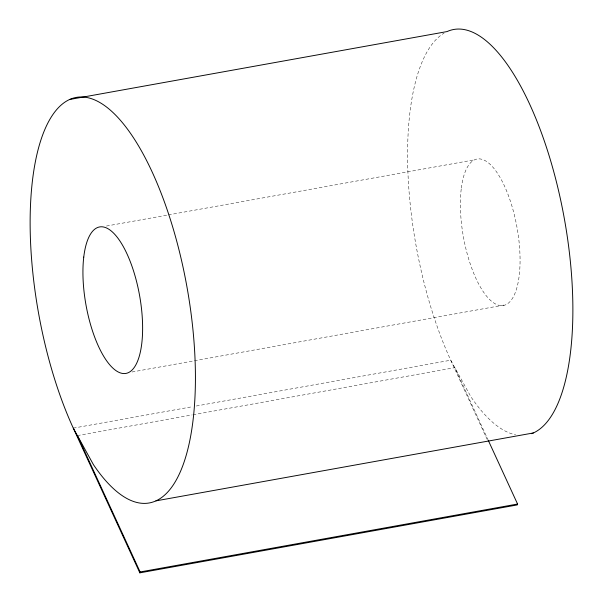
<?xml version="1.0" encoding="UTF-8"?>
<svg xmlns="http://www.w3.org/2000/svg" width="603" height="603" viewBox="0 0 603 603"><rect width="100%" height="100%" fill="white"/><g stroke="black" fill="none" stroke-linecap="round" stroke-linejoin="round"><path stroke-width="0.45" stroke-dasharray="3.02 2.26" d="M106.452 226.042L167.506 215.06M168.433 214.894L474.644 159.787M132.057 371.991L505.796 304.734M73.287 428.138L192.628 406.663M196.329 406L450.735 360.217L470.868 396.714A206.03 75.352 79.8 0 0 515.595 434.823M77.388 435.577L192.108 414.932M193.028 414.766L454.835 367.657L487.767 439.255M487.141 439.376L450.735 360.217A206.03 75.352 79.8 0 1 444.072 33.135M461.205 189.154A74.403 27.21 79.8 0 0 498.681 305.239A74.403 27.21 79.8 0 0 510.786 202.382A74.403 27.21 79.8 0 0 461.205 189.154"/><path stroke-width="0.9" d="M488.159 440.107L517.562 504.033L517.291 504.922L139.843 572.85L140.122 571.961L77.388 435.577M69.639 99.487L447.087 31.567A206.03 75.352 79.8 0 1 561.257 202.857A206.03 75.352 79.8 0 1 531.605 433.678M155.913 500.874L533.361 432.954M140.122 571.961L517.562 504.033M73.287 428.138L93.427 464.642A206.03 75.352 79.8 0 0 193.782 338.863A206.03 75.352 79.8 0 0 63.662 103.03A206.03 75.352 79.8 0 0 73.287 428.138L139.843 572.85M83.757 257.074A74.403 27.21 79.8 0 0 121.233 373.167A74.403 27.21 79.8 0 0 133.338 270.302A74.403 27.21 79.8 0 0 83.757 257.074"/></g></svg>
